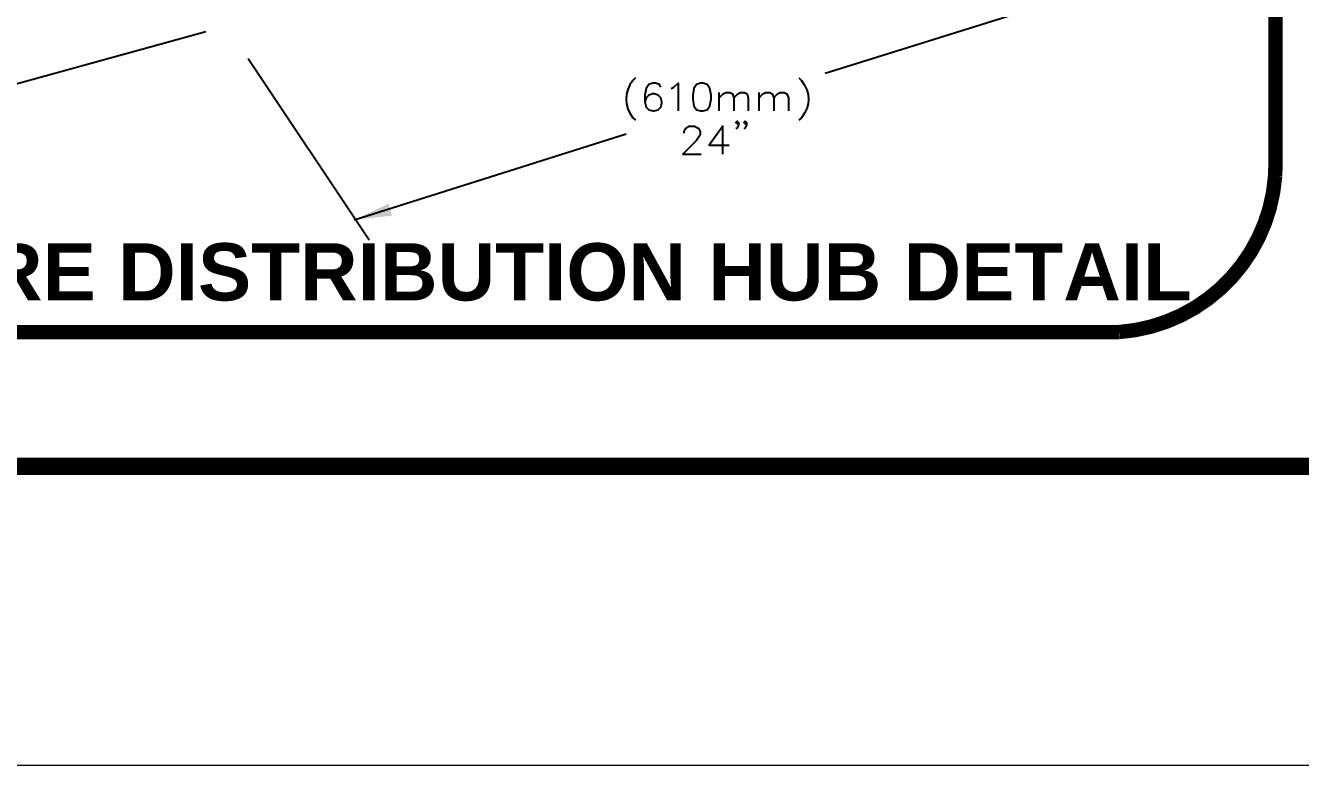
# Paper-space layout 'A-telMax Details' of a CAD drawing. Header units: metres. Extents: x 0 to 2556, y -256 to 559.
# Drawn here: x 632.2 to 720.8, y 0 to 51.4 of the extents above; entities that cross this region are included whole.
import ezdxf
from ezdxf.enums import TextEntityAlignment as Align

# ---------------------------------------------------------------- set-up
doc = ezdxf.new("R2010")
doc.units = ezdxf.units.M
doc.header["$LTSCALE"] = 10
doc.header["$MEASUREMENT"] = 0
doc.layers.add('Details Drawings', color=7, linetype='Continuous')
doc.layers.add('VIEWPORT', color=1, linetype='Continuous', lineweight=0, plot=False)
doc.styles.add('ARIAL', font='arial.ttf')
doc.styles.get("Standard").update_dxf_attribs({"font": 'arial.ttf'})

# ---------------------------------------------------------------- blocks, each defined once
blk = doc.blocks.new('dFDH_288')
blk.add_wipeout([(0, 0), (0, 135.2), (3.452, 143.492), (10.867, 146.9), (124.483, 146.9), (131.903, 143.519), (135.3, 135.667), (135.283, 10.817), (131.88, 3.409), (124.025, 0.008)])
at = {"const_width": 1, "flags": 128}
blk.add_lwpolyline([(135.283, 10.817), (135.317, 11.7), (135.317, 135.233), (135.283, 136.1, 0.373949), (124.483, 146.9), (123.6, 146.933), (11.75, 146.933), (10.867, 146.9, 0.369351), (0.033, 136.083), (0, 135.2), (0, 0), (123.583, 0), (124.467, 0.017, 0.37128)], format="xyb", close=True, dxfattribs=at)
at = {"color": 7, "lineweight": 25}
for points in [[(104.017, 17.983), (119.917, 22.95)], [(60.983, 20.85), (43.083, 15.933)], [(63.933, 19), (72.333, 6.416)], [(90.85, 17.666), (90.667, 17.483)], [(92.6, 17.016), (92.5, 17.2), (92.233, 17.3), (92.05, 17.3), (91.767, 17.2), (91.583, 16.933), (91.483, 16.466), (91.483, 16), (91.583, 15.633), (91.767, 15.45), (92.05, 15.366), (92.133, 15.366), (92.417, 15.45), (92.6, 15.633), (92.683, 15.916), (92.683, 16), (92.6, 16.283), (92.417, 16.466), (92.133, 16.566), (92.05, 16.566), (91.767, 16.466), (91.583, 16.283), (91.483, 16)], [(93.333, 16.933), (93.517, 17.016), (93.8, 17.3), (93.8, 15.366)], [(102.2, 17.666), (102.383, 17.483)], [(96.667, 15.366), (96.667, 16.65)], [(96.667, 16.283), (96.933, 16.566), (97.117, 16.65), (97.4, 16.65), (97.583, 16.566), (97.683, 16.283), (97.683, 15.366)], [(97.683, 16.283), (97.95, 16.566), (98.133, 16.65), (98.417, 16.65), (98.6, 16.566), (98.683, 16.283), (98.683, 15.366)], [(99.433, 15.366), (99.433, 16.65)], [(99.433, 16.283), (99.7, 16.566), (99.883, 16.65), (100.167, 16.65), (100.35, 16.566), (100.45, 16.283), (100.45, 15.366)], [(100.45, 16.283), (100.717, 16.566), (100.9, 16.65), (101.183, 16.65), (101.367, 16.566), (101.467, 16.283), (101.467, 15.366)], [(90.667, 14.9), (90.85, 14.716)], [(94.217, 13.833), (94.217, 13.933), (94.317, 14.116), (94.4, 14.2), (94.583, 14.3), (94.95, 14.3), (95.15, 14.2), (95.233, 14.116), (95.333, 13.933), (95.333, 13.75), (95.233, 13.566), (95.05, 13.283), (94.133, 12.366), (95.417, 12.366)], [(96.9, 12.366), (96.9, 14.3), (95.967, 13), (97.35, 13)], [(98, 14.566), (97.917, 14.483), (97.817, 14.566), (97.917, 14.666), (98, 14.566), (98, 14.383), (97.917, 14.2), (97.817, 14.116)], [(98.55, 14.566), (98.467, 14.483), (98.367, 14.566), (98.467, 14.666), (98.55, 14.566), (98.55, 14.383), (98.467, 14.2), (98.367, 14.116)], [(102.383, 14.9), (102.2, 14.716)], [(71.3, 7.8), (90.2, 13.783)]]:
    blk.add_lwpolyline(points, dxfattribs=at)
blk.add_lwpolyline([(95.367, 17.3), (95.083, 17.2), (94.9, 16.933), (94.817, 16.466), (94.817, 16.183), (94.9, 15.733), (95.083, 15.45), (95.367, 15.366), (95.55, 15.366), (95.833, 15.45), (96.017, 15.733), (96.1, 16.183), (96.1, 16.466), (96.017, 16.933), (95.833, 17.2), (95.55, 17.3)], close=True, dxfattribs=at)
for points in [[(90.667, 17.483), (90.025, 16.692), (90.025, 15.69), (90.667, 14.9)], [(102.383, 17.483), (103.022, 16.633), (103.022, 15.75), (102.383, 14.9)]]:
    blk.add_open_spline(points, degree=3, dxfattribs=at)
at = {"color": 7, "lineweight": 25, "transparency": 33554559}
blk.add_solid([(73.933, 8.1), (71.3, 7.8), (73.683, 8.933)], dxfattribs=at)
at = {"color": 7, "lineweight": 25, "insert": (71.931, 4.167), "char_height": 3.97326, "attachment_point": 5, "style": 'ARIAL'}
blk.add_mtext_dynamic_manual_height_columns('\\pxql;{\\fArial|b1|i0|c0|p34;FDH288 FIBRE DISTRIBUTION HUB DETAIL}', width=114.87815, gutter_width=19.866, heights=[0], dxfattribs=at)
blk = doc.blocks.new('*U270')
at = {"color": 7, "const_width": 1.207}
blk.add_lwpolyline([(722.048, 538.025), (21.5, 538.025), (21.5, 20.775), (842.1, 20.775), (842.1, 538.025)], dxfattribs=at)
at = {"color": 7, "const_width": 1}
blk.add_lwpolyline([(21.5, 538.025), (842.1, 538.025), (842.1, 20.775), (21.5, 20.775)], close=True, dxfattribs=at)
at = {"layer": 'VIEWPORT'}
blk.add_lwpolyline([(0, 558.8), (863.6, 558.8), (863.6, 0), (0, 0)], close=True, dxfattribs=at)
at = {"color": 7, "ltscale": 3}
for tag, p in [('KS', (737.055, 94.579)), ('ASBUILT_DATE', (797.08, 93.98)), ('DRAWN_BY', (737.055, 87.499)), ('DESIGNED_BY', (737.055, 80.538)), ('DESIGN_SCALE', (797.08, 74.106))]:
    blk.add_attdef(tag, text='', height=2, dxfattribs=at).set_placement(p, align=Align.TOP_LEFT)

psp = doc.layouts.new('A-telMax Details')

# ---------------------------------------------------------------- block references
at = {"layer": 'Details Drawings'}
psp.add_blockref('dFDH_288', (583.765, 30.079), dxfattribs=at)

# ---------------------------------------------------------------- next in the draw order: block references
at = {"color": 7}
psp.add_blockref('*U270', (0, 0), dxfattribs=at)

doc.saveas('drawing.dxf')
